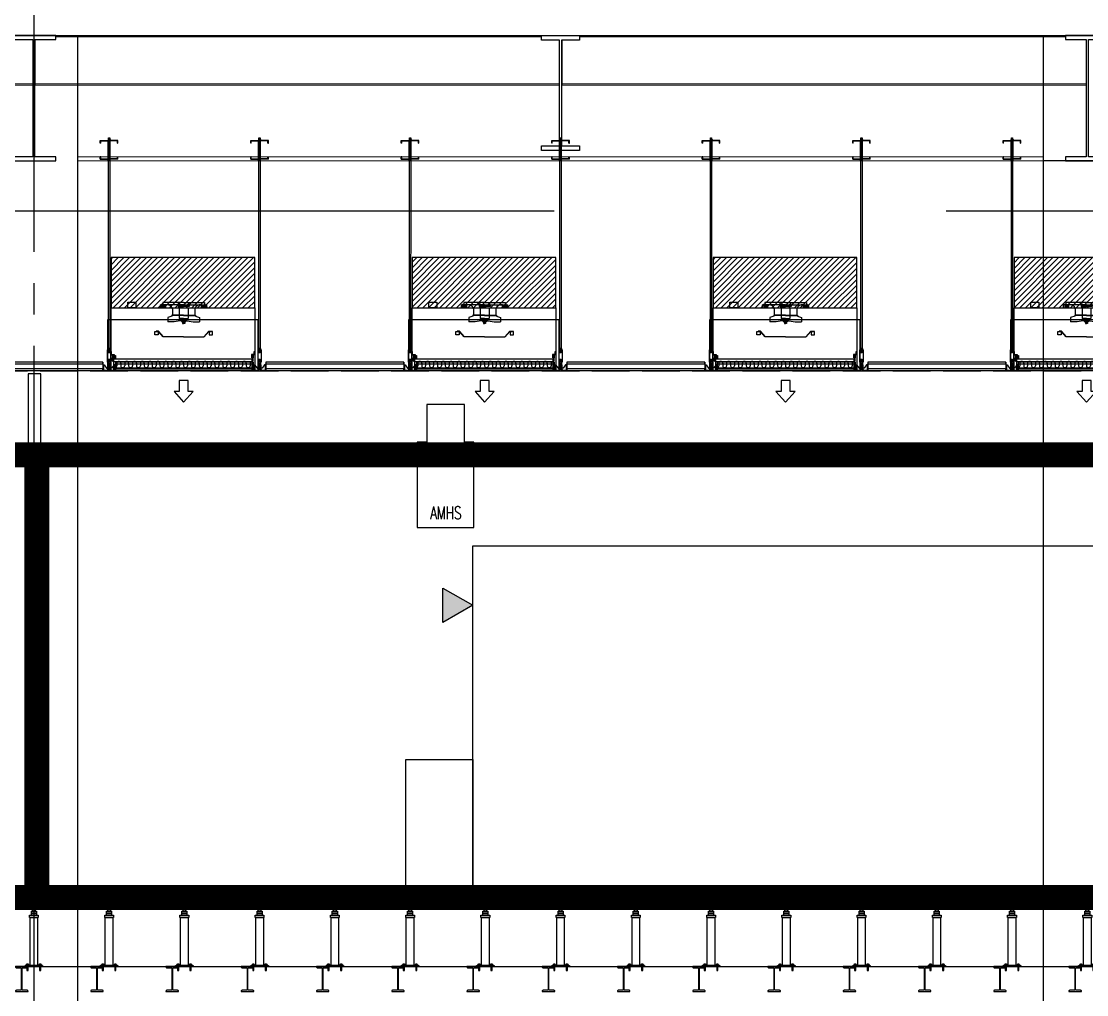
# Model space of a CAD drawing. Extents: x -3080 to 28500, y -1326 to 31609.
# Drawn here: x 7670 to 8520, y 26588 to 27365 of the extents above; entities that cross this region are included whole.
import ezdxf
from ezdxf.enums import TextEntityAlignment as Align
from ezdxf.xclip import XClip

# ---------------------------------------------------------------- set-up
doc = ezdxf.new("R2010")
doc.units = 0
doc.header["$LTSCALE"] = 100
doc.header["$XCLIPFRAME"] = 2
for name, pattern in [('188K-SM-07-F10-MECH-CR PIPE-Y2257103$0$AP7P1-SM-08-FNN-300-ARCH-A(6.5)-Y2242201$0$AP6B-SM-08-FNN-300-1.5-ARCH(管橋)-Y2221203$0$14P7-Xfa-Sec-D$0$HIDDEN2', [0.1875, 0.125, -0.0625]), ('188K-SM-07-F10-MECH-CR PIPE-Y2257103$0$X-S-FAB_SL ALL$0$COL-CEN-LIN', [3.25, 2.5, -0.25, 0.25, -0.25]), ('188K-SM-07-F10-MECH-CR PIPE-Y2257103$0$X-S-FAB_SL ALL$0$HIDDEN', [0.4, 0.3, -0.1]), ('188K-SM-07-F10-MECH-CR PIPE-Y2257103$0$X-S-FAB_SL ALL$0$Wipeout_Contour', [1, 0, -1])]:
    doc.linetypes.add(name, pattern=pattern)
for name, color, linetype in [('0-xref', 8, 'Continuous'), ('188K-SM-07-F10-MECH-CR PIPE-Y2257103$0$0-BG', 6, 'Continuous'), ('188K-SM-07-F10-MECH-CR PIPE-Y2257103$0$0-CF-BABY 位', 2, 'Continuous'), ('188K-SM-07-F10-MECH-CR PIPE-Y2257103$0$0-dim', 7, 'Continuous'), ('188K-SM-07-F10-MECH-CR PIPE-Y2257103$0$0-FFU', 150, 'Continuous'), ('188K-SM-07-F10-MECH-CR PIPE-Y2257103$0$0-FIRE', 1, 'Continuous'), ('188K-SM-07-F10-MECH-CR PIPE-Y2257103$0$AP2C-SM-08-FNN-340-A(N)-SMP$0$18P2-SM-08-FNN-320-A(9)-20190318-JEN$0$SM-08-FNN-300-A(9)-JEN$0$15P6-SM-08-FNN-320-A(10)-UIS-TCM$0$15P6-SM-08-FNN-320-A(10)-UIS-TCM$0$15P6-SM-08-FNN-320-A(10)-UIS-TCM$0$15P6-SM-08-FNN-320-A(10)-UIS-TCM$0$15P6-SM-08-FNN-320-A(10)-UIS-TCM$0$0-IE-SECTION', 1, 'Continuous'), ('188K-SM-07-F10-MECH-CR PIPE-Y2257103$0$AP7P1-SM-08-FNN-300-ARCH-A(6.5)-Y2242201$0$AP6B-SM-07-F45-ARCH-CBracing-Y2221203$0$AP6B-SM-08-FNN-320-8-ARCH-Y2221203$0$K-0-Ceil-Hand', 2, 'Continuous'), ('188K-SM-07-F10-MECH-CR PIPE-Y2257103$0$AP7P1-SM-08-FNN-300-ARCH-A(6.5)-Y2242201$0$AP6B-SM-07-F45-ARCH-CBracing-Y2221203$0$AP6B-SM-08-FNN-320-8-ARCH-Y2221203$0$K-A-SEC-150x65x20', 3, 'Continuous'), ('188K-SM-07-F10-MECH-CR PIPE-Y2257103$0$AP7P1-SM-08-FNN-300-ARCH-A(6.5)-Y2242201$0$K-0-Ceiling Grid', 1, 'Continuous'), ('188K-SM-07-F10-MECH-CR PIPE-Y2257103$0$K-RF', 1, 'Continuous'), ('188K-SM-07-F10-MECH-CR PIPE-Y2257103$0$Raised Floor', 1, 'Continuous'), ('188K-SM-07-F10-MECH-CR PIPE-Y2257103$0$X-S-FAB_SL ALL$0$ASP_1', 1, 'Continuous'), ('188K-SM-07-F10-MECH-CR PIPE-Y2257103$0$X-S-FAB_SL ALL$0$ASP_3', 3, 'Continuous'), ('188K-SM-07-F10-MECH-CR PIPE-Y2257103$0$X-S-FAB_SL ALL$0$ASP_8', 8, 'Continuous'), ('188K-SM-07-F10-MECH-CR PIPE-Y2257103$0$X-S-FAB_SL ALL$0$BEAM-S', 2, 'Continuous'), ('188K-SM-07-F10-MECH-CR PIPE-Y2257103$0$X-S-FAB_SL ALL$0$CCL', 15, '188K-SM-07-F10-MECH-CR PIPE-Y2257103$0$X-S-FAB_SL ALL$0$COL-CEN-LIN'), ('188K-SM-07-F10-MECH-CR PIPE-Y2257103$0$X-S-FAB_SL ALL$0$Hattch', 7, 'Continuous'), ('188K-SM-07-F10-MECH-CR PIPE-Y2257103$0$X-S-FAB_SL ALL$0$HID(UP)', 5, '188K-SM-07-F10-MECH-CR PIPE-Y2257103$0$X-S-FAB_SL ALL$0$HIDDEN'), ('188K-SM-07-F10-MECH-CR PIPE-Y2257103$0$X-S-FAB_SL ALL$0$S-BEAM', 7, 'Continuous'), ('188K-SM-07-F10-MECH-CR PIPE-Y2257103$0$X-S-FAB_SL ALL$0$WALL-RC', 1, 'Continuous')]:
    doc.layers.add(name, color=color, linetype=linetype)
doc.styles.add('188K-SM-07-F10-MECH-CR PIPE-Y2257103$0$AP2C-SM-08-FNN-340-A(N)-SMP$0$18P2-SM-08-FNN-320-A(9)-20190318-JEN$0$SM-08-FNN-300-A(9)-JEN$0$15P6-SM-08-FNN-320-A(10)-UIS-TCM$0$15P6-SM-08-FNN-320-A(10)-UIS-TCM$0$15P6-SM-08-FNN-320-A(10)-UIS-TCM$0$15P6-SM-08-FNN-320-A(10)-UIS-TCM$0$15P6-SM-08-FNN-320-A(10)-UIS-TCM$0$15P6-SM-08-FNN-320-A(10)-UIS-TCM$0$15P6-SM-08-FNN-320-A(10)-UIS-TCM$0$SM-08-FNN-160-0_TOOL(S)$0$ROMANS', font='romans__.ttf')

# ---------------------------------------------------------------- blocks, each defined once
blk = doc.blocks.new('188K-SM-07-F10-MECH-CR PIPE-Y2257103$0$TOOL123')
at = {"layer": '188K-SM-07-F10-MECH-CR PIPE-Y2257103$0$0-CF-BABY 位', "const_width": 20, "elevation": 0}
blk.add_lwpolyline([(6427.77, -83776.14), (7682.46, -83776.14), (7682.46, -84129.23), (6427.77, -84129.23)], close=True, dxfattribs=at)
at = {"layer": '188K-SM-07-F10-MECH-CR PIPE-Y2257103$0$0-CF-BABY 位', "const_width": 20}
blk.add_lwpolyline([(7682.46, -83776.14), (14984.71, -83776.14), (14984.71, -84129.23), (7682.46, -84129.23)], close=True, dxfattribs=at)
blk = doc.blocks.new('188K-SM-07-F10-MECH-CR PIPE-Y2257103$0$X-S-FAB_SL ALL$0$剖面元素_1658_3', base_point=(23061.26, -8263.06))
at = {"color": 254, "linetype": '188K-SM-07-F10-MECH-CR PIPE-Y2257103$0$X-S-FAB_SL ALL$0$Wipeout_Contour', "lineweight": 0, "ltscale": 384099.711756}
blk.add_wipeout([(30776.26, -7337.36), (31546.26, -7337.36), (31546.26, -7280.16), (31162.21, -7280.16), (31162.21, -7328.66), (31176.41, -7328.66), (31176.41, -7332.36), (31146.11, -7332.36), (31146.11, -7328.66), (31160.31, -7328.66), (31160.31, -7280.16), (30776.26, -7280.16)], dxfattribs=at).dxf.layer = '188K-SM-07-F10-MECH-CR PIPE-Y2257103$0$X-S-FAB_SL ALL$0$Hattch'
at = {"color": 254, "linetype": '188K-SM-07-F10-MECH-CR PIPE-Y2257103$0$X-S-FAB_SL ALL$0$Wipeout_Contour', "lineweight": 0, "ltscale": 128055.776865}
blk.add_wipeout([(30776.26, -7340.56), (31546.26, -7340.56), (31546.26, -7337.36), (30776.26, -7337.36)], dxfattribs=at).dxf.layer = '188K-SM-07-F10-MECH-CR PIPE-Y2257103$0$X-S-FAB_SL ALL$0$Hattch'
at = {"layer": '188K-SM-07-F10-MECH-CR PIPE-Y2257103$0$X-S-FAB_SL ALL$0$S-BEAM', "color": 8, "lineweight": 0}
for p, q in [((31546.26, -7337.36), (30776.26, -7337.36)), ((31546.26, -7340.56), (30776.26, -7340.56))]:
    blk.add_line(p, q, dxfattribs=at)
blk = doc.blocks.new('188K-SM-07-F10-MECH-CR PIPE-Y2257103$0$X-S-FAB_SL ALL$0$A$C2e9ab586')
at = {"layer": '188K-SM-07-F10-MECH-CR PIPE-Y2257103$0$X-S-FAB_SL ALL$0$S-BEAM', "lineweight": 0}
blk.add_blockref('188K-SM-07-F10-MECH-CR PIPE-Y2257103$0$X-S-FAB_SL ALL$0$剖面元素_1658_3', (-28106.39, 285), dxfattribs=at)
at = {"color": 254, "linetype": '188K-SM-07-F10-MECH-CR PIPE-Y2257103$0$X-S-FAB_SL ALL$0$Wipeout_Contour', "lineweight": 0, "ltscale": 127152.769831}
blk.add_wipeout([(-20408.89, 1307.5), (-20408.89, 1306.4), (-20021.54, 1306.4), (-20021.54, 1307.5)], dxfattribs=at).dxf.layer = '188K-SM-07-F10-MECH-CR PIPE-Y2257103$0$X-S-FAB_SL ALL$0$Hattch'
at = {"color": 254, "linetype": '188K-SM-07-F10-MECH-CR PIPE-Y2257103$0$X-S-FAB_SL ALL$0$Wipeout_Contour', "lineweight": 0, "ltscale": 128780.006785}
blk.add_wipeout([(-19991.24, 1306.4), (-19603.89, 1306.4), (-19603.89, 1307.5), (-19991.24, 1307.5)], dxfattribs=at).dxf.layer = '188K-SM-07-F10-MECH-CR PIPE-Y2257103$0$X-S-FAB_SL ALL$0$Hattch'
at = {"color": 254, "linetype": '188K-SM-07-F10-MECH-CR PIPE-Y2257103$0$X-S-FAB_SL ALL$0$Wipeout_Contour', "lineweight": 0, "ltscale": 251041.450427}
blk.add_wipeout([(-20845.44, 1303.8), (-20845.44, 1269), (-20427.34, 1269), (-20427.34, 1304.3), (-20443.89, 1304.3), (-20443.89, 1306.4), (-20831.24, 1306.4), (-20831.24, 1303.8)], dxfattribs=at).dxf.layer = '188K-SM-07-F10-MECH-CR PIPE-Y2257103$0$X-S-FAB_SL ALL$0$Hattch'
at = {"color": 254, "linetype": '188K-SM-07-F10-MECH-CR PIPE-Y2257103$0$X-S-FAB_SL ALL$0$Wipeout_Contour', "lineweight": 0, "ltscale": 254320.797212}
blk.add_wipeout([(-20425.44, 1304.3), (-20425.44, 1269), (-20007.34, 1269), (-20007.34, 1303.8), (-20021.54, 1303.8), (-20021.54, 1306.4), (-20408.89, 1306.4), (-20408.89, 1304.3)], dxfattribs=at).dxf.layer = '188K-SM-07-F10-MECH-CR PIPE-Y2257103$0$X-S-FAB_SL ALL$0$Hattch'
at = {"layer": '188K-SM-07-F10-MECH-CR PIPE-Y2257103$0$X-S-FAB_SL ALL$0$S-BEAM', "color": 8, "lineweight": 0}
blk.add_line((-20408.89, 1306.4), (-20021.54, 1306.4), dxfattribs=at)
at = {"color": 254, "linetype": '188K-SM-07-F10-MECH-CR PIPE-Y2257103$0$X-S-FAB_SL ALL$0$Wipeout_Contour', "lineweight": 0, "ltscale": 257584.199267}
blk.add_wipeout([(-20005.44, 1303.8), (-20005.44, 1269), (-19587.34, 1269), (-19587.34, 1304.3), (-19603.89, 1304.3), (-19603.89, 1306.4), (-19991.24, 1306.4), (-19991.24, 1303.8)], dxfattribs=at).dxf.layer = '188K-SM-07-F10-MECH-CR PIPE-Y2257103$0$X-S-FAB_SL ALL$0$Hattch'
at = {"color": 254, "linetype": '188K-SM-07-F10-MECH-CR PIPE-Y2257103$0$X-S-FAB_SL ALL$0$Wipeout_Contour', "lineweight": 0, "ltscale": 125548.603418}
blk.add_wipeout([(-20427.34, 1269), (-20845.44, 1269), (-20845.44, 1267.9), (-20427.34, 1267.9)], dxfattribs=at).dxf.layer = '188K-SM-07-F10-MECH-CR PIPE-Y2257103$0$X-S-FAB_SL ALL$0$Hattch'
at = {"layer": '188K-SM-07-F10-MECH-CR PIPE-Y2257103$0$X-S-FAB_SL ALL$0$S-BEAM', "color": 8, "lineweight": 0}
blk.add_line((-19991.24, 1306.4), (-19603.89, 1306.4), dxfattribs=at)
at = {"color": 254, "linetype": '188K-SM-07-F10-MECH-CR PIPE-Y2257103$0$X-S-FAB_SL ALL$0$Wipeout_Contour', "lineweight": 0, "ltscale": 127183.385029}
blk.add_wipeout([(-20425.44, 1267.9), (-20007.34, 1267.9), (-20007.34, 1269), (-20425.44, 1269)], dxfattribs=at).dxf.layer = '188K-SM-07-F10-MECH-CR PIPE-Y2257103$0$X-S-FAB_SL ALL$0$Hattch'
at = {"layer": '188K-SM-07-F10-MECH-CR PIPE-Y2257103$0$X-S-FAB_SL ALL$0$S-BEAM', "color": 8, "lineweight": 0}
for p, q in [((-20845.44, 1269), (-20427.34, 1269)), ((-20845.44, 1267.9), (-20427.34, 1267.9))]:
    blk.add_line(p, q, dxfattribs=at)
at = {"color": 254, "linetype": '188K-SM-07-F10-MECH-CR PIPE-Y2257103$0$X-S-FAB_SL ALL$0$Wipeout_Contour', "lineweight": 0, "ltscale": 128819.330375}
blk.add_wipeout([(-20005.44, 1267.9), (-19587.34, 1267.9), (-19587.34, 1269), (-20005.44, 1269)], dxfattribs=at).dxf.layer = '188K-SM-07-F10-MECH-CR PIPE-Y2257103$0$X-S-FAB_SL ALL$0$Hattch'
at = {"layer": '188K-SM-07-F10-MECH-CR PIPE-Y2257103$0$X-S-FAB_SL ALL$0$S-BEAM', "color": 8, "lineweight": 0}
for p, q in [((-20425.44, 1269), (-20007.34, 1269)), ((-20425.44, 1267.9), (-20007.34, 1267.9)), ((-20005.44, 1269), (-19587.34, 1269)), ((-20005.44, 1267.9), (-19587.34, 1267.9))]:
    blk.add_line(p, q, dxfattribs=at)
blk = doc.blocks.new('188K-SM-07-F10-MECH-CR PIPE-Y2257103$0$X-S-FAB_SL ALL$0$A$Ceb448ab1')
at = {"layer": '188K-SM-07-F10-MECH-CR PIPE-Y2257103$0$X-S-FAB_SL ALL$0$CCL'}
blk.add_line((7680, 3600), (7680, 0), dxfattribs=at)
blk = doc.blocks.new('188K-SM-07-F10-MECH-CR PIPE-Y2257103$0$X-S-FAB_SL ALL$0$steel_100x200')
at = {"color": 6}
blk.add_lwpolyline([(0, 0), (10, 0), (10, 0.3, 0.414214), (9.3, 1), (6.05, 1, -0.414214), (5.35, 1.7), (5.35, 18.3, -0.414214), (6.05, 19), (9.3, 19, 0.414214), (10, 19.7), (10, 20), (0, 20), (0, 19.7, 0.414214), (0.7, 19), (3.95, 19, -0.414214), (4.65, 18.3), (4.65, 1.7, -0.414214), (3.95, 1), (0.7, 1, 0.414214), (0, 0.3)], format="xyb", close=True, dxfattribs=at)
blk = doc.blocks.new('*U1663')
at = {"layer": '188K-SM-07-F10-MECH-CR PIPE-Y2257103$0$X-S-FAB_SL ALL$0$WALL-RC'}
blk.add_blockref('188K-SM-07-F10-MECH-CR PIPE-Y2257103$0$X-S-FAB_SL ALL$0$steel_100x200', (-5, -10), dxfattribs=at)
blk = doc.blocks.new('*U1664')
at = {"layer": '188K-SM-07-F10-MECH-CR PIPE-Y2257103$0$X-S-FAB_SL ALL$0$WALL-RC', "color": 0, "linetype": 'ByBlock', "lineweight": -2, "transparency": 16777216}
for p in [(5820, 0), (5880, 0), (5940, 0), (6000, 0), (6060, 0), (6120, 0), (6180, 0), (6240, 0), (6300, 0), (6360, 0), (6420, 0), (6480, 0), (6540, 0), (6600, 0), (6660, 0)]:
    blk.add_blockref('*U1663', p, dxfattribs=at)
blk = doc.blocks.new('188K-SM-07-F10-MECH-CR PIPE-Y2257103$0$X-S-FAB_SL ALL')
at = {"layer": '188K-SM-07-F10-MECH-CR PIPE-Y2257103$0$X-S-FAB_SL ALL$0$ASP_1'}
blk.add_blockref('188K-SM-07-F10-MECH-CR PIPE-Y2257103$0$X-S-FAB_SL ALL$0$A$C2e9ab586', (23632.864, -73288.977), dxfattribs=at)
at = {"color": 6}
blk.add_line((-2628.521, -72723.977), (19076.479, -72723.977), dxfattribs=at)
at = {"layer": '188K-SM-07-F10-MECH-CR PIPE-Y2257103$0$X-S-FAB_SL ALL$0$ASP_1'}
blk.add_line((-2728.521, -71981.477), (19076.479, -71981.477), dxfattribs=at)
at = {"layer": '188K-SM-07-F10-MECH-CR PIPE-Y2257103$0$X-S-FAB_SL ALL$0$ASP_3', "linetype": '188K-SM-07-F10-MECH-CR PIPE-Y2257103$0$X-S-FAB_SL ALL$0$HIDDEN'}
for p, q in [((-2628.521, -72668.977), (19076.479, -72668.977)), ((-2628.521, -72674.477), (19076.479, -72674.477))]:
    blk.add_line(p, q, dxfattribs=at)
at = {"layer": '188K-SM-07-F10-MECH-CR PIPE-Y2257103$0$X-S-FAB_SL ALL$0$ASP_8'}
for p, q in [((3241.479, -72848.977), (3241.479, -71981.477)), ((4011.479, -72848.977), (4011.479, -71981.477))]:
    blk.add_line(p, q, dxfattribs=at)
at = {"layer": '188K-SM-07-F10-MECH-CR PIPE-Y2257103$0$X-S-FAB_SL ALL$0$BEAM-S'}
for points in [[(3207.329, -71984.677), (3223.979, -71984.677), (3223.979, -71981.477), (3188.979, -71981.477), (3188.979, -71984.677), (3205.629, -71984.677), (3205.629, -72078.277), (3188.979, -72078.277), (3188.979, -72081.477), (3223.979, -72081.477), (3223.979, -72078.277), (3207.329, -72078.277)], [(3611.329, -71985.177), (3611.329, -71981.477), (3641.629, -71981.477), (3641.629, -71985.177), (3627.329, -71985.177), (3627.329, -72069.577), (3641.629, -72069.577), (3641.629, -72073.277), (3611.329, -72073.277), (3611.329, -72069.577), (3625.629, -72069.577), (3625.629, -71985.177)], [(4047.329, -71984.677), (4063.979, -71984.677), (4063.979, -71981.477), (4028.979, -71981.477), (4028.979, -71984.677), (4045.629, -71984.677), (4045.629, -72078.277), (4028.979, -72078.277), (4028.979, -72081.477), (4063.979, -72081.477), (4063.979, -72078.277), (4047.329, -72078.277)]]:
    blk.add_lwpolyline(points, close=True, dxfattribs=at)
at = {"layer": '188K-SM-07-F10-MECH-CR PIPE-Y2257103$0$X-S-FAB_SL ALL$0$HID(UP)', "linetype": '188K-SM-07-F10-MECH-CR PIPE-Y2257103$0$X-S-FAB_SL ALL$0$HIDDEN'}
blk.add_line((-2628.521, -72248.977), (19076.479, -72248.977), dxfattribs=at)
at = {"layer": '188K-SM-07-F10-MECH-CR PIPE-Y2257103$0$X-S-FAB_SL ALL$0$CCL'}
blk.add_blockref('188K-SM-07-F10-MECH-CR PIPE-Y2257103$0$X-S-FAB_SL ALL$0$A$Ceb448ab1', (-4473.521, -73553.977), dxfattribs=at)
at = {"layer": '188K-SM-07-F10-MECH-CR PIPE-Y2257103$0$X-S-FAB_SL ALL$0$WALL-RC'}
blk.add_blockref('*U1664', (-2623.171, -72733.977), dxfattribs=at)
blk = doc.blocks.new('188K-SM-07-F10-MECH-CR PIPE-Y2257103$0$AP6A-SM-08-FNN-320-A(5)-ARCH-L201201$0$HFFU-22')
at = {"layer": '188K-SM-07-F10-MECH-CR PIPE-Y2257103$0$0-FFU', "color": 8}
for p, q in [((420.8, 502.8), (420.8, 524.8)), ((605.8, 524.8), (420.8, 524.8)), ((422.8, 500.8), (422.8, 522.8)), ((444.8, 522.8), (422.8, 522.8)), ((439.6, 526), (430.6, 526)), ((430.6, 526), (430.6, 524.8)), ((433.8, 500.8), (433.8, 524.8)), ((439.6, 541.8), (439.6, 526)), ((605.8, 541.8), (439.6, 541.8)), ((444.8, 500.8), (444.8, 522.8)), ((446.8, 502.8), (446.8, 524.8)), ((454.8, 500.8), (454.8, 524.8)), ((463.8, 500.8), (463.8, 524.8)), ((605.8, 517), (562.6, 517)), ((562.6, 517), (562.6, 510)), ((562.6, 510), (605.8, 510)), ((563.6, 528), (563.6, 541.8)), ((572.6, 528), (563.6, 528)), ((572.6, 524.8), (572.6, 528)), ((605.8, 541.8), (772.1, 541.8)), ((605.8, 524.8), (790.8, 524.8)), ((605.8, 517), (649.1, 517)), ((649.1, 510), (605.8, 510)), ((639.1, 528), (648.1, 528)), ((639.1, 524.8), (639.1, 528)), ((648.1, 528), (648.1, 541.8)), ((649.1, 517), (649.1, 510)), ((747.8, 500.8), (747.8, 524.8)), ((756.8, 500.8), (756.8, 524.8)), ((764.8, 502.8), (764.8, 524.8)), ((766.8, 500.8), (766.8, 522.8)), ((766.8, 522.8), (788.8, 522.8)), ((772.1, 541.8), (772.1, 526)), ((772.1, 526), (781.1, 526)), ((777.8, 500.8), (777.8, 524.8)), ((781.1, 526), (781.1, 524.8)), ((788.8, 500.8), (788.8, 522.8)), ((790.8, 502.8), (790.8, 524.8)), ((416.8, 500.8), (416.8, 502.8)), ((416.8, 502.8), (420.8, 502.8)), ((450.8, 502.8), (446.8, 502.8)), ((450.8, 500.8), (450.8, 502.8)), ((511.8, 432.8), (478.8, 423.8)), ((511.8, 440.8), (511.8, 432.8)), ((605.8, 440.8), (511.8, 440.8)), ((515.8, 492.2), (515.8, 438.8)), ((605.8, 438.8), (515.8, 438.8)), ((605.8, 440.8), (699.8, 440.8)), ((605.8, 438.8), (695.8, 438.8)), ((695.8, 492.2), (695.8, 438.8)), ((699.8, 440.8), (699.8, 432.8)), ((699.8, 432.8), (732.8, 423.8)), ((760.8, 500.8), (760.8, 502.8)), ((760.8, 502.8), (764.8, 502.8)), ((794.8, 502.8), (790.8, 502.8)), ((794.8, 500.8), (794.8, 502.8))]:
    blk.add_line(p, q, dxfattribs=at)
at = {"layer": '188K-SM-07-F10-MECH-CR PIPE-Y2257103$0$0-FFU'}
for p, q in [((570.8, 500.8), (570.8, 413.8)), ((640.8, 500.8), (640.8, 413.8)), ((478.8, 423.8), (478.8, 386.8)), ((529.8, 388.8), (478.8, 388.8)), ((529.8, 386.8), (478.8, 386.8)), ((577.8, 396.8), (529.8, 388.8)), ((578.2, 394.8), (530.2, 386.8)), ((605.8, 413.8), (570.8, 413.8)), ((600.8, 396.8), (577.8, 396.8)), ((600.8, 394.8), (577.8, 394.8)), ((587.6, 394.8), (587.6, 391)), ((587.6, 391), (597.6, 391)), ((593.8, 413.8), (593.8, 404.8)), ((605.8, 404.8), (593.8, 404.8)), ((597.6, 391), (597.6, 376)), ((597.6, 378), (605.8, 378)), ((597.6, 376), (605.8, 376)), ((600.8, 404.8), (600.8, 378)), ((605.8, 413.8), (640.8, 413.8)), ((605.8, 404.8), (617.8, 404.8)), ((614.1, 378), (605.8, 378)), ((614.1, 376), (605.8, 376)), ((610.8, 404.8), (610.8, 378)), ((610.8, 396.8), (633.8, 396.8)), ((610.8, 394.8), (633.8, 394.8)), ((624.1, 391), (614.1, 391)), ((614.1, 391), (614.1, 376)), ((617.8, 413.8), (617.8, 404.8)), ((624.1, 394.8), (624.1, 391)), ((633.5, 394.8), (681.5, 386.8)), ((633.8, 396.8), (681.8, 388.8)), ((681.8, 388.8), (732.8, 388.8)), ((681.8, 386.8), (732.8, 386.8)), ((732.8, 423.8), (732.8, 386.8)), ((405.6, 312.7), (386.6, 312.7)), ((404.7, 310.7), (386.6, 310.7)), ((443.1, 268.3), (404.7, 310.7)), ((444.6, 269.7), (405.6, 312.7)), ((605.8, 269.7), (444.6, 269.7)), ((605.8, 267.7), (444.6, 267.7)), ((605.8, 269.7), (767.1, 269.7)), ((605.8, 267.7), (767.1, 267.7)), ((767.1, 269.7), (806.1, 312.7)), ((768.5, 268.3), (806.9, 310.7)), ((806.1, 312.7), (825.1, 312.7)), ((806.9, 310.7), (825.1, 310.7)), ((27.5, 151.7), (27.5, 124.3)), ((31.4, 151.7), (27.5, 151.7)), ((27.5, 124.3), (48.8, 124.3)), ((31.4, 128.2), (31.4, 151.7)), ((31.4, 128.2), (52.8, 128.2)), ((39.1, 120.4), (43, 120.4)), ((39.1, 120.4), (39.1, 100.8)), ((39.1, 73.4), (39.1, 100.8)), ((43, 120.4), (43, 100.8)), ((43, 116.5), (48.8, 116.5)), ((43, 100.8), (58.6, 100.8)), ((43, 73.4), (43, 96.9)), ((43, 96.9), (62.5, 96.9)), ((47.1, 93), (1152.9, 93)), ((47.1, 93), (47.1, 0)), ((48.8, 124.3), (48.8, 100.8)), ((52.8, 128.2), (52.8, 100.8)), ((52.8, 116.5), (58.6, 116.5)), ((58.6, 120.4), (58.6, 100.8)), ((58.6, 120.4), (62.5, 120.4)), ((62.5, 120.4), (62.5, 96.9)), ((1168.6, 128.2), (1147.2, 128.2)), ((1147.2, 128.2), (1147.2, 100.8)), ((1147.2, 116.5), (1156.4, 116.5)), ((1172.5, 124.3), (1151.2, 124.3)), ((1151.2, 124.3), (1151.2, 100.8)), ((1157, 116.5), (1151.2, 116.5)), ((1156.4, 120.4), (1152.5, 120.4)), ((1152.5, 120.4), (1152.5, 96.9)), ((1157, 96.9), (1152.5, 96.9)), ((1152.9, 0), (1152.9, 93)), ((1156.4, 120.4), (1156.4, 100.8)), ((1157, 100.8), (1156.4, 100.8)), ((1160.9, 120.4), (1157, 120.4)), ((1157, 120.4), (1157, 100.8)), ((1157, 73.4), (1157, 96.9)), ((1160.9, 120.4), (1160.9, 100.8)), ((1160.9, 73.4), (1160.9, 100.8)), ((1168.6, 151.7), (1172.5, 151.7)), ((1168.6, 128.2), (1168.6, 151.7)), ((1172.5, 151.7), (1172.5, 124.3)), ((39.1, 73.4), (43, 73.4)), ((47.1, 73), (1152.9, 73)), ((47.1, 22.3), (1152.9, 22.3)), ((73, 57.4), (73, 38.4)), ((104.3, 57.4), (104.3, 38.4)), ((135.6, 57.4), (135.6, 38.4)), ((166.9, 57.4), (166.9, 38.4)), ((198.2, 57.4), (198.2, 38.4)), ((229.5, 57.4), (229.5, 38.4)), ((260.7, 57.4), (260.7, 38.4)), ((292, 57.4), (292, 38.4)), ((323.3, 57.4), (323.3, 38.4)), ((354.6, 57.4), (354.6, 38.4)), ((385.9, 57.4), (385.9, 38.4)), ((417.2, 57.4), (417.2, 38.4)), ((448.5, 57.4), (448.5, 38.4)), ((479.8, 57.4), (479.8, 38.4)), ((511.1, 57.4), (511.1, 38.4)), ((542.4, 57.4), (542.4, 38.4)), ((573.7, 57.4), (573.7, 38.4)), ((604.9, 57.4), (604.9, 38.4)), ((636.2, 57.4), (636.2, 38.4)), ((667.5, 57.4), (667.5, 38.4)), ((698.8, 57.4), (698.8, 38.4)), ((730.1, 57.4), (730.1, 38.4)), ((761.4, 57.4), (761.4, 38.4)), ((792.7, 57.4), (792.7, 38.4)), ((824, 57.4), (824, 38.4)), ((855.3, 57.4), (855.3, 38.4)), ((886.6, 57.4), (886.6, 38.4)), ((917.9, 57.4), (917.9, 38.4)), ((949.1, 57.4), (949.1, 38.4)), ((980.4, 57.4), (980.4, 38.4)), ((1011.7, 57.4), (1011.7, 38.4)), ((1043, 57.4), (1043, 38.4)), ((1074.3, 57.4), (1074.3, 38.4)), ((1105.6, 57.4), (1105.6, 38.4)), ((1136.9, 57.4), (1136.9, 38.4)), ((1160.9, 73.4), (1157, 73.4))]:
    blk.add_line(p, q, dxfattribs=at)
at = {"layer": '188K-SM-07-F10-MECH-CR PIPE-Y2257103$0$0-FFU', "color": 8}
blk.add_lwpolyline([(224.4, 544.8), (224.4, 499.8), (161.6, 499.8), (161.6, 544.8)], close=True, dxfattribs=at)
at = {"layer": '188K-SM-07-F10-MECH-CR PIPE-Y2257103$0$0-FFU'}
for points in [[(27.5, 500), (1172.5, 500), (1172.5, 0), (27.5, 0)], [(402.6, 309.7), (402.6, 284.7), (376.6, 284.7), (376.6, 309.7)], [(809.1, 309.7), (809.1, 284.7), (835.1, 284.7), (835.1, 309.7)]]:
    blk.add_lwpolyline(points, close=True, dxfattribs=at)
at = {"layer": '188K-SM-07-F10-MECH-CR PIPE-Y2257103$0$0-FFU', "flags": 128}
blk.add_lwpolyline([(641.8, -167.5), (641.8, -80.6), (569.9, -80.6), (569.9, -167.5), (529.2, -167.5), (605.8, -252), (682.5, -167.5)], close=True, dxfattribs=at)
at = {"layer": '188K-SM-07-F10-MECH-CR PIPE-Y2257103$0$0-FFU', "color": 8}
for centre, start, end in [((471.5, 479.2), 16.43455, 99.54285), ((471.5, 478.2), 16.43455, 99.54285), ((740.2, 479.2), 80.45715, 163.56545), ((740.2, 478.2), 80.45715, 163.56545)]:
    blk.add_arc(centre, 46.2, start, end, dxfattribs=at)
at = {"layer": '188K-SM-07-F10-MECH-CR PIPE-Y2257103$0$0-FFU'}
for centre, start, end in [((57.4, 38.4), 228.85015, 0), ((88.6, 57.4), 0, 180), ((119.9, 38.4), 180, 0), ((151.2, 57.4), 0, 180), ((182.5, 38.4), 180, 0), ((213.8, 57.4), 0, 180), ((245.1, 38.4), 180, 0), ((276.4, 57.4), 0, 180), ((307.7, 38.4), 180, 0), ((339, 57.4), 0, 180), ((370.3, 38.4), 180, 0), ((401.6, 57.4), 0, 180), ((432.8, 38.4), 180, 0), ((464.1, 57.4), 0, 180), ((495.4, 38.4), 180, 0), ((526.7, 57.4), 0, 180), ((558, 38.4), 180, 0), ((589.3, 57.4), 0, 180), ((620.6, 38.4), 180, 0), ((651.9, 57.4), 0, 180), ((683.2, 38.4), 180, 0), ((714.5, 57.4), 0, 180), ((745.8, 38.4), 180, 0), ((777, 57.4), 0, 180), ((808.3, 38.4), 180, 0), ((839.6, 57.4), 0, 180), ((870.9, 38.4), 180, 0), ((902.2, 57.4), 0, 180), ((933.5, 38.4), 180, 0), ((964.8, 57.4), 0, 180), ((996.1, 38.4), 180, 0), ((1027.4, 57.4), 0, 180), ((1058.7, 38.4), 180, 0), ((1090, 57.4), 0, 180), ((1121.2, 38.4), 180, 0), ((1152.5, 57.4), 88.50258, 180)]:
    blk.add_arc(centre, 15.6, start, end, dxfattribs=at)
at = {"layer": 'DefPoints'}
blk.add_lwpolyline([(0, 0), (1200, 0), (1200, 405), (0, 405)], close=True, dxfattribs=at)
blk = doc.blocks.new('188K-SM-07-F10-MECH-CR PIPE-Y2257103$0$A$C5898b841')
h = blk.add_hatch()
h.set_pattern_fill('ANSI31', color=256)
h.paths.add_polyline_path([(-58.39, 50), (56.11, 50), (56.11, 90), (-58.39, 90)])
blk.add_lwpolyline([(-58.39, 50), (56.11, 50), (56.11, 90), (-58.39, 90)], close=True)
at = {"layer": '188K-SM-07-F10-MECH-CR PIPE-Y2257103$0$0-FFU', "xscale": 0.1, "yscale": 0.1, "zscale": 0.1}
blk.add_blockref('188K-SM-07-F10-MECH-CR PIPE-Y2257103$0$AP6A-SM-08-FNN-320-A(5)-ARCH-L201201$0$HFFU-22', (-61.14, 0), dxfattribs=at)
blk = doc.blocks.new('188K-SM-07-F10-MECH-CR PIPE-Y2257103$0$AP7P1-SM-08-FNN-300-ARCH-A(6.5)-Y2242201$0$Ceil-4T')
for p, q in [((0.45, 5.1), (0, 5.1)), ((0, 5.1), (0, 0)), ((2.2, 0.33), (0, 0.33)), ((0, 0.25), (2.2, 0.25)), ((2.2, 0), (0, 0)), ((0.45, 4.8), (0.45, 5.1)), ((0.45, 4.8), (0.45, 0.33)), ((0.45, 4.8), (1.05, 4.8)), ((0.6, 0.33), (2.2, 0.33)), ((1.05, 4.8), (3, 2.05)), ((3, 2.05), (3.95, 2.05)), ((3.95, 1.55), (3.75, 0.88)), ((3.75, 0.88), (3.95, 0.88)), ((3.75, 0.88), (3.75, 0.25)), ((3.95, 4.8), (3.95, 0.3)), ((3.95, 0.88), (3.95, 1.55)), ((3.95, 0.88), (3.95, 0.45)), ((4.3, 5.1), (4.25, 5.1)), ((5.75, 5.1), (5.7, 5.1)), ((6.05, 4.8), (6.05, 0.3)), ((7, 2.05), (6.05, 2.05)), ((6.05, 1.55), (6.25, 0.88)), ((6.05, 0.88), (6.05, 1.55)), ((6.25, 0.88), (6.05, 0.88)), ((6.05, 0.88), (6.05, 0.45)), ((6.25, 0.88), (6.25, 0.25)), ((8.95, 4.8), (7, 2.05)), ((7.8, 0.33), (10, 0.33)), ((10, 0.25), (7.8, 0.25)), ((10, 0), (7.8, 0)), ((9.55, 4.8), (8.95, 4.8)), ((9.55, 5.1), (10, 5.1)), ((9.55, 4.8), (9.55, 5.1)), ((9.55, 4.8), (9.55, 0.28)), ((10, 5.1), (10, 0))]:
    blk.add_line(p, q)
for points in [[(5.58, 0.1), (5.54, 0.1, -0.414214), (5.5, 0.14), (5.5, 0.58, -0.414214), (5.52, 0.6), (5.82, 0.6, 0.414214), (5.84, 0.62), (5.84, 1.2, 0.414214), (5.74, 1.3), (4.26, 1.3, 0.414214), (4.16, 1.2), (4.16, 0.62, 0.414214), (4.18, 0.6), (4.48, 0.6, -0.414214), (4.5, 0.58), (4.5, 0.14, -0.414214), (4.46, 0.1), (4.42, 0.1, 0.414214), (4.4, 0.08), (4.4, 0.04, -0.414214), (4.36, 0), (2.24, 0, -0.414214), (2.2, 0.04), (2.2, 0.25), (2.2, 0.28, -0.414214), (2.25, 0.33), (2.27, 0.33, -0.414214), (2.32, 0.28), (2.32, 0.27, 0.414214), (2.34, 0.25), (3.87, 0.25, 0.414214), (3.97, 0.35), (3.97, 1.48, -0.414214), (3.99, 1.5), (4.2, 1.5, 0.414214), (4.3, 1.6), (4.3, 5.4, 0.414214), (4.2, 5.5), (3.96, 5.5, -0.414214), (3.94, 5.52), (3.94, 6.76, -0.414214), (3.98, 6.8), (4.46, 6.8, -0.414214), (4.5, 6.76), (4.5, 6.42, -0.414214), (4.48, 6.4), (4.18, 6.4, 0.414214), (4.16, 6.38), (4.16, 5.8, 0.414214), (4.26, 5.7), (5.74, 5.7, 0.414214), (5.84, 5.8), (5.84, 6.38, 0.414214), (5.82, 6.4), (5.52, 6.4, -0.414214), (5.5, 6.42), (5.5, 6.76, -0.414214), (5.54, 6.8), (6.02, 6.8, -0.414214), (6.06, 6.76), (6.06, 5.52, -0.414214), (6.04, 5.5), (5.8, 5.5, 0.414214), (5.7, 5.4), (5.7, 1.6, 0.414214), (5.8, 1.5), (6.01, 1.5, -0.414214), (6.03, 1.48), (6.03, 0.35, 0.414214), (6.13, 0.25), (7.66, 0.25, 0.414214), (7.68, 0.27), (7.68, 0.28, -0.414214), (7.73, 0.33), (7.75, 0.33, -0.414214), (7.8, 0.28), (7.8, 0.25), (7.8, 0.04, -0.414214), (7.76, 0), (5.64, 0, -0.414214), (5.6, 0.04), (5.6, 0.08, 0.414214)], [(4.52, 5.5, 0.414214), (4.42, 5.4), (4.42, 5.2, 0.414214), (4.52, 5.1), (5.48, 5.1, 0.414214), (5.58, 5.2), (5.58, 5.4, 0.414214), (5.48, 5.5)], [(5.58, 3.24, -0.684718), (5.41, 3.17, 0.441058), (4.59, 3.17, -0.684718), (4.42, 3.24), (4.42, 4.38), (4.42, 4.8, -0.414214), (4.52, 4.9), (5.48, 4.9, -0.414214), (5.58, 4.8), (5.58, 4.38)], [(5, 1.5), (5.48, 1.5, 0.414214), (5.58, 1.6), (5.58, 2.36, 0.684718), (5.41, 2.43, -0.441058), (4.59, 2.43, 0.684718), (4.42, 2.36), (4.42, 1.6, 0.414214), (4.52, 1.5)]]:
    blk.add_lwpolyline(points, format="xyb", close=True)
blk.add_circle((5, 2.8), 0.375)
for centre, radius, start, end in [((3.75, 0.45), 0.2, 270, 0), ((4.25, 4.8), 0.3, 90, 180), ((5.75, 4.8), 0.3, 0, 90), ((6.25, 0.45), 0.2, 180, 270)]:
    blk.add_arc(centre, radius, start, end)
for p in [(2.2, 0), (2.2, 0), (2.2, 0), (2.2, 0), (2.2, 0), (2.2, 0), (2.2, 0), (2.2, 0), (2.2, 0), (2.2, 0), (2.2, 0), (2.2, 0), (2.2, 0), (2.2, 0), (2.2, 0), (2.2, 0), (2.2, 0), (3.95, 0.35), (3.97, 0.41), (4.16, 0.64), (4.54, 5.1), (4.56, 4.9), (4.58, 5.1), (5.84, 0.65), (5.85, 0.67), (6.03, 0.41), (6.05, 0.35), (7.8, 0)]:
    blk.add_point(p)
blk = doc.blocks.new('188K-SM-07-F10-MECH-CR PIPE-Y2257103$0$AP7P1-SM-08-FNN-300-ARCH-A(6.5)-Y2242201$0$AP6B-SM-07-F45-ARCH-CBracing-Y2221203$0$AP6B-SM-08-FNN-320-8-ARCH-Y2221203$0$Cap-3')
for p, q in [((-8, 2.8), (-11, 2)), ((-11, 2), (-11, 0)), ((-11, 2), (11, 2)), ((-11, 0), (11, 0)), ((-8, 9.2), (-8, 2.8)), ((0, 10), (-6, 10)), ((-4, 9.2), (-4, 2.8)), ((6, 10), (0, 10)), ((4, 2.8), (4, 9.2)), ((8, 9.2), (8, 2.8)), ((8, 2.8), (11, 2)), ((11, 2), (11, 0))]:
    blk.add_line(p, q)
for centre, radius, start, end in [((-6, 7.1), 2.9, 46.39718, 133.60282), ((-6, 4.9), 2.9, 226.39718, 313.60282), ((0, -0.4), 10.4, 67.38014, 112.61986), ((0, 12.4), 10.4, 247.38014, 292.61986), ((6, 7.1), 2.9, 46.39718, 133.60282), ((6, 4.9), 2.9, 226.39718, 313.60282)]:
    blk.add_arc(centre, radius, start, end)
blk = doc.blocks.new('188K-SM-07-F10-MECH-CR PIPE-Y2257103$0$AP7P1-SM-08-FNN-300-ARCH-A(6.5)-Y2242201$0$AP6B-SM-07-F45-ARCH-CBracing-Y2221203$0$AP6B-SM-08-FNN-320-8-ARCH-Y2221203$0$Sec-2LC150x65')
for p, q in [((2, 7), (0, 7)), ((0, 7, 0), (0, 0.5, 0)), ((15, 0.5), (0, 0.5)), ((2, 6.68), (0.32, 6.68)), ((0.32, 6.68, 0), (0.32, 0.82, 0)), ((14.68, 0.82), (0.32, 0.82)), ((15, 7), (13, 7)), ((14.68, 6.68), (13, 6.68)), ((14.68, 6.68, 0), (14.68, 0.82, 0)), ((15, 7, 0), (15, 0.5, 0)), ((15, -0.5), (0, -0.5)), ((0, -7, 0), (0, -0.5, 0)), ((2, -7), (0, -7)), ((14.68, -0.82), (0.32, -0.82)), ((0.32, -6.68, 0), (0.32, -0.82, 0)), ((2, -6.68), (0.32, -6.68)), ((14.68, -6.68), (13, -6.68)), ((15, -7), (13, -7)), ((14.68, -6.68, 0), (14.68, -0.82, 0)), ((15, -7, 0), (15, -0.5, 0))]:
    blk.add_line(p, q)
at = {"elevation": 0}
for points in [[(0, 7), (0, 0.5)], [(2, 6.68), (2, 7)], [(13, 6.68), (13, 7)], [(0, -7), (0, -0.5)], [(2, -6.68), (2, -7)], [(13, -6.68), (13, -7)]]:
    blk.add_lwpolyline(points, dxfattribs=at)
blk = doc.blocks.new('188K-SM-07-F10-MECH-CR PIPE-Y2257103$0$AP7P1-SM-08-FNN-300-ARCH-A(6.5)-Y2242201$0$cg-1')
blk.add_lwpolyline([(0, 68), (0, 0), (1100, 0), (1100, 2.8), (0, 2.8), (0, 15.2), (1100, 15.2), (1100, 55.7), (0, 55.7), (0, 68), (1100, 68), (1100, 0)])
blk = doc.blocks.new('188K-SM-07-F10-MECH-CR PIPE-Y2257103$0$A$C101bd692')
at = {"layer": '188K-SM-07-F10-MECH-CR PIPE-Y2257103$0$AP7P1-SM-08-FNN-300-ARCH-A(6.5)-Y2242201$0$AP6B-SM-07-F45-ARCH-CBracing-Y2221203$0$AP6B-SM-08-FNN-320-8-ARCH-Y2221203$0$K-0-Ceil-Hand', "elevation": 0}
blk.add_lwpolyline([(60.48, 187.2), (59.53, 187.2), (59.53, 188.4), (60.48, 188.4)], close=True, dxfattribs=at)
at = {"layer": '188K-SM-07-F10-MECH-CR PIPE-Y2257103$0$AP7P1-SM-08-FNN-300-ARCH-A(6.5)-Y2242201$0$AP6B-SM-07-F45-ARCH-CBracing-Y2221203$0$AP6B-SM-08-FNN-320-8-ARCH-Y2221203$0$K-0-Ceil-Hand'}
for points in [[(60.48, 171.2), (60.47, 20.3), (59.52, 20.3), (59.52, 171.2)], [(58.75, 19), (61.25, 19)], [(59.52, 16.8), (59.52, 18), (60.48, 18), (60.48, 16.8), (59.52, 16.8)], [(59.52, 18), (60.48, 18)], [(61.25, 9.6), (58.75, 9.6)], [(60.48, 16.8), (59.52, 16.8)]]:
    blk.add_lwpolyline(points, dxfattribs=at)
for points in [[(58.75, 19.3), (61.25, 19.3), (61.25, 9.3), (58.75, 9.3)], [(60.48, 10.6), (59.52, 10.6), (59.52, 11.8), (60.48, 11.8)]]:
    blk.add_lwpolyline(points, close=True, dxfattribs=at)
at = {"layer": '188K-SM-07-F10-MECH-CR PIPE-Y2257103$0$AP7P1-SM-08-FNN-300-ARCH-A(6.5)-Y2242201$0$AP6B-SM-07-F45-ARCH-CBracing-Y2221203$0$AP6B-SM-08-FNN-320-8-ARCH-Y2221203$0$K-0-Ceil-Hand', "xscale": 0.09999999999854492, "yscale": 0.09999999999854492, "zscale": 0.09999999999854492}
for p in [(60, 186.2), (60, 19.3), (60, 19.3), (60, 9.63), (60, 9.6)]:
    blk.add_blockref('188K-SM-07-F10-MECH-CR PIPE-Y2257103$0$AP7P1-SM-08-FNN-300-ARCH-A(6.5)-Y2242201$0$AP6B-SM-07-F45-ARCH-CBracing-Y2221203$0$AP6B-SM-08-FNN-320-8-ARCH-Y2221203$0$Cap-3', p, dxfattribs=at)
at = {"layer": '188K-SM-07-F10-MECH-CR PIPE-Y2257103$0$AP7P1-SM-08-FNN-300-ARCH-A(6.5)-Y2242201$0$AP6B-SM-07-F45-ARCH-CBracing-Y2221203$0$AP6B-SM-08-FNN-320-8-ARCH-Y2221203$0$K-0-Ceil-Hand', "yscale": 0.09999999999854484, "rotation": 180}
for p, xscale, zscale in [((60, 171.2), -0.09999999999854484, 0.1), ((60, 19), 0.09999999999854484, 0.09999999999854484), ((60, 19), 0.09999999999854484, 0.09999999999854484)]:
    blk.add_blockref('188K-SM-07-F10-MECH-CR PIPE-Y2257103$0$AP7P1-SM-08-FNN-300-ARCH-A(6.5)-Y2242201$0$AP6B-SM-07-F45-ARCH-CBracing-Y2221203$0$AP6B-SM-08-FNN-320-8-ARCH-Y2221203$0$Cap-3', p, dxfattribs=dict(at, xscale=xscale, zscale=zscale))
at = {"layer": '188K-SM-07-F10-MECH-CR PIPE-Y2257103$0$AP7P1-SM-08-FNN-300-ARCH-A(6.5)-Y2242201$0$AP6B-SM-07-F45-ARCH-CBracing-Y2221203$0$AP6B-SM-08-FNN-320-8-ARCH-Y2221203$0$K-A-SEC-150x65x20', "rotation": 270}
blk.add_blockref('188K-SM-07-F10-MECH-CR PIPE-Y2257103$0$AP7P1-SM-08-FNN-300-ARCH-A(6.5)-Y2242201$0$AP6B-SM-07-F45-ARCH-CBracing-Y2221203$0$AP6B-SM-08-FNN-320-8-ARCH-Y2221203$0$Sec-2LC150x65', (60, 186.2), dxfattribs=at)
at = {"layer": '188K-SM-07-F10-MECH-CR PIPE-Y2257103$0$AP7P1-SM-08-FNN-300-ARCH-A(6.5)-Y2242201$0$K-0-Ceiling Grid', "xscale": -0.09999999999854481, "yscale": 0.09999999999854481, "zscale": 0.09999999999854481}
blk.add_blockref('188K-SM-07-F10-MECH-CR PIPE-Y2257103$0$AP7P1-SM-08-FNN-300-ARCH-A(6.5)-Y2242201$0$cg-1', (55, 2.5), dxfattribs=at)
at = {"layer": '188K-SM-07-F10-MECH-CR PIPE-Y2257103$0$AP7P1-SM-08-FNN-300-ARCH-A(6.5)-Y2242201$0$K-0-Ceiling Grid', "xscale": -1}
blk.add_blockref('188K-SM-07-F10-MECH-CR PIPE-Y2257103$0$AP7P1-SM-08-FNN-300-ARCH-A(6.5)-Y2242201$0$Ceil-4T', (65, 2.5), dxfattribs=at)
blk = doc.blocks.new('188K-SM-07-F10-MECH-CR PIPE-Y2257103$0$A$Cf749f455')
at = {"layer": '188K-SM-07-F10-MECH-CR PIPE-Y2257103$0$Raised Floor'}
for points in [[(60, 45), (0, 45), (0, 40), (60, 40)], [(-4.5, 40), (4.5, 40), (4.5, 39.5), (-4.5, 39.5)], [(-4.5, 39), (4.5, 39), (4.5, 39.5), (-4.5, 39.5)], [(2, 34), (-2, 34), (-2, 32.5), (2, 32.5)], [(1.05, 39), (-1.05, 39), (-1.05, 34), (1.05, 34)], [(4.5, 37.5), (55.5, 37.5), (58, 40), (2, 40)], [(3.5, 31), (-3.5, 31), (-3.5, 29), (3.5, 29)], [(3, 29), (-3, 29), (-3, -9.3), (3, -9.3)], [(2, 32.5), (-2, 32.5), (-2, 31), (2, 31)], [(-4.5, -7.8), (-5.5, -7.8), (-5.5, -9.3), (-4.5, -9.3)], [(5.5, -7.8), (4.5, -7.8), (4.5, -9.3), (5.5, -9.3)], [(-7, -10), (7, -10), (7, -9.3), (-7, -9.3)], [(-4, -8.5), (-6, -8.5), (-6, -9.3), (-4, -9.3)], [(-4.5, -13.3), (-5.5, -13.3), (-5.5, -10), (-4.5, -10)], [(6, -8.5), (4, -8.5), (4, -9.3), (6, -9.3)], [(5.5, -13.3), (4.5, -13.3), (4.5, -10), (5.5, -10)]]:
    blk.add_lwpolyline(points, close=True, dxfattribs=at)
blk = doc.blocks.new('188K-SM-07-F10-MECH-CR PIPE-Y2257103$0$A$C31c50ed8')
at = {"layer": '188K-SM-07-F10-MECH-CR PIPE-Y2257103$0$AP2C-SM-08-FNN-340-A(N)-SMP$0$18P2-SM-08-FNN-320-A(9)-20190318-JEN$0$SM-08-FNN-300-A(9)-JEN$0$15P6-SM-08-FNN-320-A(10)-UIS-TCM$0$15P6-SM-08-FNN-320-A(10)-UIS-TCM$0$15P6-SM-08-FNN-320-A(10)-UIS-TCM$0$15P6-SM-08-FNN-320-A(10)-UIS-TCM$0$15P6-SM-08-FNN-320-A(10)-UIS-TCM$0$0-IE-SECTION', "linetype": 'Continuous'}
for color in [2, 256]:
    blk.add_hatch(color=color, dxfattribs=at).paths.add_polyline_path([(0, 0), (23.92, 13.81), (23.92, -13.81)])
at = {"layer": '188K-SM-07-F10-MECH-CR PIPE-Y2257103$0$AP2C-SM-08-FNN-340-A(N)-SMP$0$18P2-SM-08-FNN-320-A(9)-20190318-JEN$0$SM-08-FNN-300-A(9)-JEN$0$15P6-SM-08-FNN-320-A(10)-UIS-TCM$0$15P6-SM-08-FNN-320-A(10)-UIS-TCM$0$15P6-SM-08-FNN-320-A(10)-UIS-TCM$0$15P6-SM-08-FNN-320-A(10)-UIS-TCM$0$15P6-SM-08-FNN-320-A(10)-UIS-TCM$0$0-IE-SECTION', "color": 2}
blk.add_lwpolyline([(0, 0), (23.92, -13.81), (23.92, 13.81)], close=True, dxfattribs=at)
at = {"layer": '188K-SM-07-F10-MECH-CR PIPE-Y2257103$0$AP2C-SM-08-FNN-340-A(N)-SMP$0$18P2-SM-08-FNN-320-A(9)-20190318-JEN$0$SM-08-FNN-300-A(9)-JEN$0$15P6-SM-08-FNN-320-A(10)-UIS-TCM$0$15P6-SM-08-FNN-320-A(10)-UIS-TCM$0$15P6-SM-08-FNN-320-A(10)-UIS-TCM$0$15P6-SM-08-FNN-320-A(10)-UIS-TCM$0$15P6-SM-08-FNN-320-A(10)-UIS-TCM$0$0-IE-SECTION'}
blk.add_lwpolyline([(0, 0), (23.92, -13.81), (23.92, 13.81)], close=True, dxfattribs=at)
blk = doc.blocks.new('*U1642')
at = {"layer": '188K-SM-07-F10-MECH-CR PIPE-Y2257103$0$AP2C-SM-08-FNN-340-A(N)-SMP$0$18P2-SM-08-FNN-320-A(9)-20190318-JEN$0$SM-08-FNN-300-A(9)-JEN$0$15P6-SM-08-FNN-320-A(10)-UIS-TCM$0$15P6-SM-08-FNN-320-A(10)-UIS-TCM$0$15P6-SM-08-FNN-320-A(10)-UIS-TCM$0$15P6-SM-08-FNN-320-A(10)-UIS-TCM$0$15P6-SM-08-FNN-320-A(10)-UIS-TCM$0$0-IE-SECTION'}
for points in [[(22989.13, -72305.88), (22989.13, -72373.98), (23034.13, -72373.98), (23034.13, -72305.88), (23026.63, -72305.88), (23026.63, -72275.88), (22996.63, -72275.88), (22996.63, -72305.88)], [(23033.43, -72388.48), (23936.13, -72388.48), (23936.13, -72668.98), (23033.43, -72668.98)]]:
    blk.add_lwpolyline(points, close=True, dxfattribs=at)
at = {"layer": '188K-SM-07-F10-MECH-CR PIPE-Y2257103$0$AP2C-SM-08-FNN-340-A(N)-SMP$0$18P2-SM-08-FNN-320-A(9)-20190318-JEN$0$SM-08-FNN-300-A(9)-JEN$0$15P6-SM-08-FNN-320-A(10)-UIS-TCM$0$15P6-SM-08-FNN-320-A(10)-UIS-TCM$0$15P6-SM-08-FNN-320-A(10)-UIS-TCM$0$15P6-SM-08-FNN-320-A(10)-UIS-TCM$0$15P6-SM-08-FNN-320-A(10)-UIS-TCM$0$0-IE-SECTION', "color": 1}
blk.add_lwpolyline([(22980.07, -72558.98), (23033.43, -72558.98), (23033.43, -72668.98), (22980.07, -72668.98)], close=True, dxfattribs=at)
at = {"xscale": -1}
blk.add_blockref('188K-SM-07-F10-MECH-CR PIPE-Y2257103$0$A$C31c50ed8', (23033.43, -72435.97), dxfattribs=at)
at = {"layer": '188K-SM-07-F10-MECH-CR PIPE-Y2257103$0$AP2C-SM-08-FNN-340-A(N)-SMP$0$18P2-SM-08-FNN-320-A(9)-20190318-JEN$0$SM-08-FNN-300-A(9)-JEN$0$15P6-SM-08-FNN-320-A(10)-UIS-TCM$0$15P6-SM-08-FNN-320-A(10)-UIS-TCM$0$15P6-SM-08-FNN-320-A(10)-UIS-TCM$0$15P6-SM-08-FNN-320-A(10)-UIS-TCM$0$15P6-SM-08-FNN-320-A(10)-UIS-TCM$0$0-IE-SECTION', "style": '188K-SM-07-F10-MECH-CR PIPE-Y2257103$0$AP2C-SM-08-FNN-340-A(N)-SMP$0$18P2-SM-08-FNN-320-A(9)-20190318-JEN$0$SM-08-FNN-300-A(9)-JEN$0$15P6-SM-08-FNN-320-A(10)-UIS-TCM$0$15P6-SM-08-FNN-320-A(10)-UIS-TCM$0$15P6-SM-08-FNN-320-A(10)-UIS-TCM$0$15P6-SM-08-FNN-320-A(10)-UIS-TCM$0$15P6-SM-08-FNN-320-A(10)-UIS-TCM$0$15P6-SM-08-FNN-320-A(10)-UIS-TCM$0$15P6-SM-08-FNN-320-A(10)-UIS-TCM$0$SM-08-FNN-160-0_TOOL(S)$0$ROMANS', "width": 0.7}
blk.add_text('AMHS', height=10, dxfattribs=at).set_placement((23011.81, -72367.17, 434.91), align=Align.CENTER)
blk = doc.blocks.new('188K-SM-07-F10-MECH-CR PIPE-Y2257103')
at = {"layer": '188K-SM-07-F10-MECH-CR PIPE-Y2257103$0$0-FIRE', "linetype": '188K-SM-07-F10-MECH-CR PIPE-Y2257103$0$AP7P1-SM-08-FNN-300-ARCH-A(6.5)-Y2242201$0$AP6B-SM-08-FNN-300-1.5-ARCH(管橋)-Y2221203$0$14P7-Xfa-Sec-D$0$HIDDEN2', "ltscale": 50}
blk.add_lwpolyline([(23537.5, 27253.286), (1845, 27253.286), (1845, 27213.286), (23537.5, 27213.286)], close=True, dxfattribs=at)
at = {"layer": '188K-SM-07-F10-MECH-CR PIPE-Y2257103$0$K-RF'}
blk.add_lwpolyline([(7675.501, 26663.286), (7685.501, 26663.286), (7685.501, 27083.286), (7675.501, 27083.286)], close=True, dxfattribs=at)
blk.add_blockref('188K-SM-07-F10-MECH-CR PIPE-Y2257103$0$TOOL123', (0, 110795.018))
ref = blk.add_blockref('188K-SM-07-F10-MECH-CR PIPE-Y2257103$0$X-S-FAB_SL ALL', (4473.521, 99334.763))
XClip(ref).set_block_clipping_path([(-7553.4648570136, -75341.9369645483), (24026.2025623869, -67725.7696244382)])
for p in [(7680, 27083.286), (7800, 27083.286), (7920, 27083.286), (8040, 27083.286), (8160, 27083.286), (8280, 27083.286), (8400, 27083.286), (8520, 27083.286)]:
    blk.add_blockref('188K-SM-07-F10-MECH-CR PIPE-Y2257103$0$A$C101bd692', p)
at = {"xscale": -1}
for p in [(7680, 26620.786), (7740, 26620.786), (7800, 26620.786), (7860, 26620.786), (7920, 26620.786), (7980, 26620.786), (8040, 26620.786), (8100, 26620.786), (8160, 26620.786), (8220, 26620.786), (8280, 26620.786), (8340, 26620.786), (8400, 26620.786), (8460, 26620.786), (8520, 26620.786)]:
    blk.add_blockref('188K-SM-07-F10-MECH-CR PIPE-Y2257103$0$A$Cf749f455', p, dxfattribs=at)
at = {"layer": '188K-SM-07-F10-MECH-CR PIPE-Y2257103$0$0-BG'}
blk.add_blockref('*U1642', (-15003.349, 99334.763), dxfattribs=at)
at = {"layer": '188K-SM-07-F10-MECH-CR PIPE-Y2257103$0$0-dim'}
for p in [(7800, 27086.07), (8040, 27086.07), (8280, 27086.07), (8520, 27086.07)]:
    blk.add_blockref('188K-SM-07-F10-MECH-CR PIPE-Y2257103$0$A$C5898b841', p, dxfattribs=at)

msp = doc.modelspace()

# ---------------------------------------------------------------- block references
at = {"layer": '0-xref'}
msp.add_blockref('188K-SM-07-F10-MECH-CR PIPE-Y2257103', (0, 0), dxfattribs=at)

doc.saveas('drawing.dxf')
